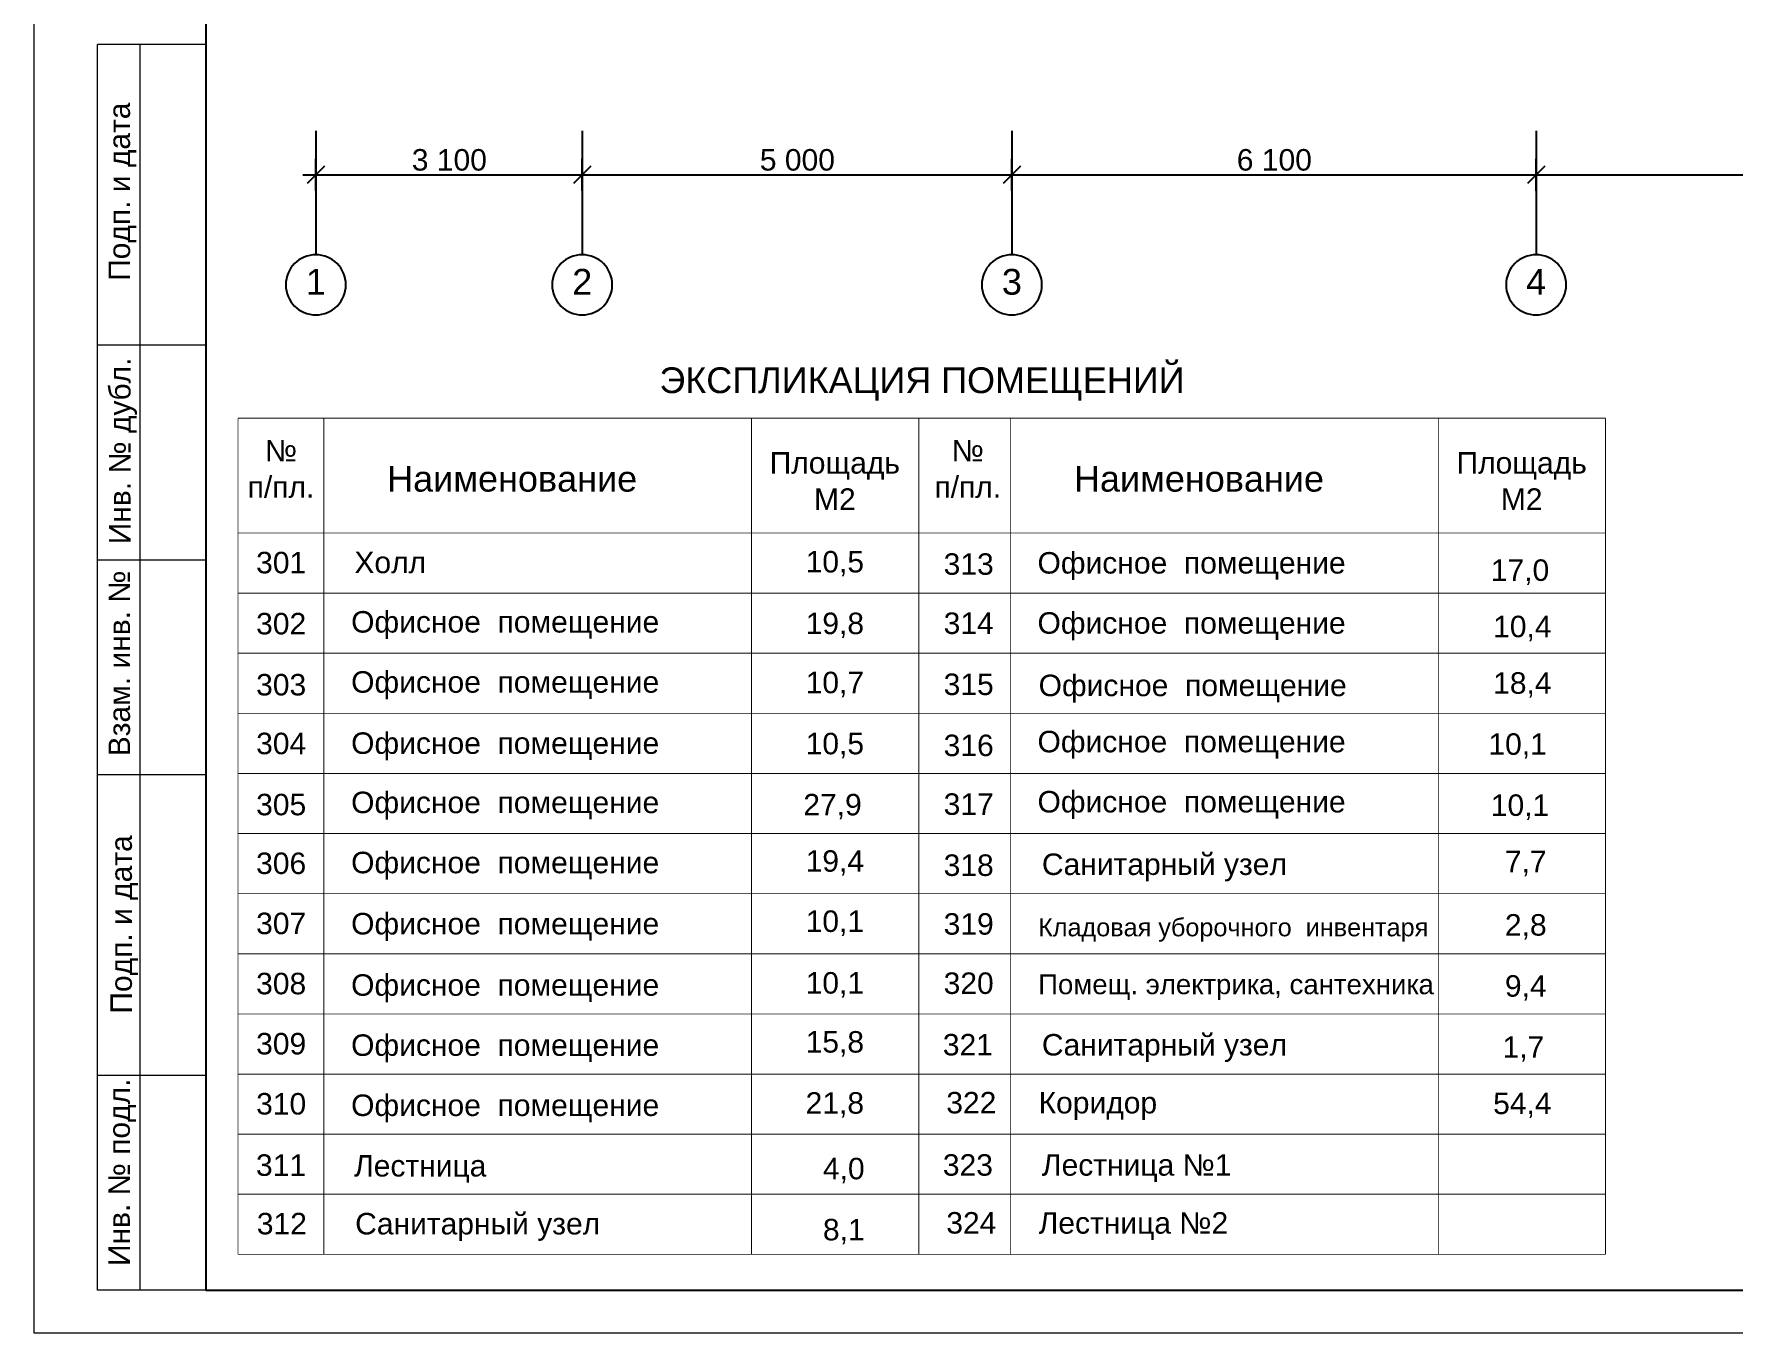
# Model space of a CAD drawing. Header units: millimetres. Extents: x 1781 to 2670, y 88 to 385.
# Drawn here: x 2250.5 to 2448.2, y 87.7 to 239 of the extents above; entities that cross this region are included whole.
import ezdxf
from ezdxf.enums import TextEntityAlignment as Align

# ---------------------------------------------------------------- set-up
doc = ezdxf.new("R2010")
doc.units = ezdxf.units.MM
doc.linetypes.add('DOUBLE_DASHED', pattern=[1093.611073, 529.166651, -211.666656, 141.111112, -211.666656])
for name, color, linetype in [('DIMENSIONS', 7, 'Continuous'), ('DOROGY', 7, 'Continuous'), ('TEXT_BLOCKS', 7, 'Continuous')]:
    doc.layers.add(name, color=color, linetype=linetype)
doc.styles.add('1', font='arial.ttf')

msp = doc.modelspace()

# ---------------------------------------------------------------- linework, layer by layer
at = {"linetype": 'Continuous', "lineweight": 20}
for p, q in [((2250.46, 87.72), (2250.46, 384.72)), ((2257.83, 92.72), (2257.83, 237.72)), ((2270.46, 237.72), (2257.83, 237.72)), ((2262.83, 92.72), (2262.83, 237.72)), ((2270.46, 202.72), (2257.83, 202.72)), ((2269.21, 177.72), (2257.83, 177.72)), ((2270.46, 177.72), (2257.83, 177.72)), ((2270.46, 152.72), (2257.83, 152.72)), ((2270.46, 117.72), (2257.83, 117.72)), ((2270.46, 92.72), (2257.83, 92.72)), ((2670.46, 87.72), (2250.46, 87.72))]:
    msp.add_line(p, q, dxfattribs=at)
for p, q in [((2270.46, 379.72), (2270.46, 92.72)), ((2270.46, 92.72), (2665.46, 92.72))]:
    msp.add_line(p, q)
at = {"layer": 'DIMENSIONS', "color": 7, "linetype": 'DOUBLE_DASHED'}
for p, q in [((2283.25, 227.67), (2283.25, 213.26)), ((2314.25, 227.67), (2314.25, 213.26)), ((2364.25, 227.67), (2364.25, 213.26)), ((2425.25, 227.67), (2425.25, 213.26))]:
    msp.add_line(p, q, dxfattribs=at)
at = {"layer": 'DIMENSIONS', "color": 7, "linetype": 'Continuous'}
for p, q in [((2284.25, 223.56), (2282.25, 221.56)), ((2283.25, 220.69), (2283.25, 224.44)), ((2315.25, 223.56), (2313.25, 221.56)), ((2314.25, 220.69), (2314.25, 224.44)), ((2365.25, 223.56), (2363.25, 221.56)), ((2364.25, 220.69), (2364.25, 224.44)), ((2426.25, 223.56), (2424.25, 221.56)), ((2425.25, 220.69), (2425.25, 224.44)), ((2281.75, 222.56), (2283.25, 222.56)), ((2283.25, 222.56), (2314.25, 222.56)), ((2314.25, 222.56), (2364.25, 222.56)), ((2364.25, 222.56), (2425.25, 222.56)), ((2425.25, 222.56), (2486.25, 222.56))]:
    msp.add_line(p, q, dxfattribs=at)
for centre, start, end in [((2283.25, 209.76), 0, 180), ((2314.25, 209.76), 0, 180), ((2364.25, 209.76), 0, 180), ((2425.25, 209.76), 0, 180), ((2283.25, 209.76), 180, 0), ((2314.25, 209.76), 180, 0), ((2364.25, 209.76), 180, 0), ((2425.25, 209.76), 180, 0)]:
    msp.add_arc(centre, 3.5, start, end, dxfattribs=at)
at = {"layer": 'DOROGY', "color": 7, "linetype": 'Continuous', "lineweight": 30, "const_width": 0.1}
for points in [[(2274.19, 96.88), (2274.19, 194.23)], [(2274.19, 194.23), (2433.33, 194.23)], [(2284.19, 96.88), (2284.19, 194.23)], [(2333.96, 96.88), (2333.96, 194.23)], [(2353.41, 194.23), (2353.41, 96.88)], [(2364.11, 96.88), (2364.11, 194.23)], [(2413.88, 96.88), (2413.88, 194.23)], [(2433.33, 194.23), (2433.33, 96.88)], [(2274.19, 180.87), (2433.33, 180.87)], [(2274.19, 173.87), (2433.33, 173.87)], [(2274.19, 166.87), (2433.33, 166.87)], [(2274.19, 159.87), (2433.33, 159.87)], [(2274.19, 152.87), (2433.33, 152.87)], [(2274.19, 145.87), (2433.33, 145.87)], [(2274.19, 138.87), (2433.33, 138.87)], [(2274.19, 131.87), (2433.33, 131.87)], [(2274.19, 124.87), (2433.33, 124.87)], [(2274.19, 117.87), (2433.33, 117.87)], [(2274.19, 110.87), (2433.33, 110.87)], [(2274.19, 103.88), (2433.33, 103.88)], [(2274.19, 96.88), (2433.33, 96.88)]]:
    msp.add_lwpolyline(points, dxfattribs=at)

# ---------------------------------------------------------------- texts
at = {"linetype": 'Continuous', "lineweight": 20, "style": '1'}
for s, p in [('Подп. и дата', (2261.63, 210.22)), ('Инв. № дубл.', (2261.69, 179.55)), ('Взам. инв. №', (2261.63, 154.87)), ('Подп. и дата', (2261.85, 124.91)), ('Инв. № подл.', (2261.61, 95.52))]:
    msp.add_text(s, height=2.5, rotation=90, dxfattribs=at).set_placement(p)
at = {"layer": 'DIMENSIONS', "color": 7, "lineweight": 0, "style": '1'}
for s, p in [('3\xa0100', (2294.42, 223.06)), ('5\xa0000', (2334.92, 223.06)), ('6\xa0100', (2390.42, 223.06))]:
    msp.add_text(s, height=2.5, dxfattribs=at).set_placement(p)
for s, p in [('1', (2283.25, 211.61)), ('2', (2314.25, 211.61)), ('3', (2364.25, 211.61)), ('4', (2425.25, 211.61))]:
    msp.add_text(s, height=3, dxfattribs=at).set_placement(p, align=Align.TOP_CENTER)
at = {"layer": 'TEXT_BLOCKS', "color": 7, "lineweight": 0, "style": '1'}
for s, height, p in [('ЭКСПЛИКАЦИЯ ПОМЕЩЕНИЙ', 3, (2323.23, 197.15)), ('Холл', 2.5, (2287.74, 176.19)), ('10,5', 2.5, (2340.25, 176.27)), ('Офисное  помещение', 2.5, (2367.23, 176.14)), ('17,0', 2.5, (2419.98, 175.29)), ('Офисное  помещение', 2.5, (2287.36, 169.27)), ('19,8', 2.5, (2340.25, 169.09)), ('Офисное  помещение', 2.5, (2367.23, 169.14)), ('10,4', 2.5, (2420.25, 168.73)), ('Офисное  помещение', 2.5, (2287.36, 162.27)), ('10,7', 2.5, (2340.25, 162.21)), ('Офисное  помещение', 2.5, (2367.36, 161.87)), ('18,4', 2.5, (2420.25, 162.15)), ('Офисное  помещение', 2.5, (2287.36, 155.15)), ('10,5', 2.5, (2340.25, 155.1)), ('Офисное  помещение', 2.5, (2367.23, 155.33)), ('10,1', 2.5, (2419.7, 155.04)), ('Офисное  помещение', 2.5, (2287.36, 148.25)), ('27,9', 2.5, (2339.98, 147.99)), ('Офисное  помещение', 2.5, (2367.23, 148.33)), ('10,1', 2.5, (2419.98, 147.93)), ('Офисное  помещение', 2.5, (2287.36, 141.25)), ('19,4', 2.5, (2340.25, 141.43)), ('Санитарный узел', 2.5, (2367.74, 141.05)), ('7,7', 2.5, (2421.62, 141.37)), ('Офисное  помещение', 2.5, (2287.36, 134.13)), ('10,1', 2.5, (2340.25, 134.42)), ('2,8', 2.5, (2421.62, 133.99)), ('Кладовая уборочного  инвентаря', 2.1, (2367.3, 133.91)), ('Офисное  помещение', 2.5, (2287.36, 126.99)), ('10,1', 2.5, (2340.25, 127.24)), ('Помещ. электрика, сантехника', 2.3, (2367.3, 127.17)), ('9,4', 2.5, (2421.62, 126.88)), ('Офисное  помещение', 2.5, (2287.36, 119.99)), ('15,8', 2.5, (2340.25, 120.37)), ('Санитарный узел', 2.5, (2367.74, 120.03)), ('1,7', 2.5, (2421.35, 119.77)), ('Офисное  помещение', 2.5, (2287.36, 112.99)), ('21,8', 2.5, (2340.25, 113.26)), ('Коридор', 2.5, (2367.36, 113.29)), ('54,4', 2.5, (2420.25, 113.21)), ('Лестница', 2.5, (2287.7, 105.94)), ('4,0', 2.5, (2342.26, 105.62)), ('Лестница №1', 2.5, (2367.74, 106.04)), ('Санитарный узел', 2.5, (2287.83, 99.2)), ('8,1', 2.5, (2342.26, 98.51)), ('Лестница №2', 2.5, (2367.36, 99.29))]:
    msp.add_text(s, height=height, dxfattribs=at).set_placement(p)
for s, p in [('№', (2279.2, 190.44)), ('№', (2359.12, 190.44)), ('п/пл.', (2279.2, 186.22)), ('п/пл.', (2359.12, 186.22))]:
    msp.add_text(s, height=2.5, dxfattribs=at).set_placement(p, align=Align.MIDDLE_CENTER)
for s, height, p in [('Площадь', 2.5, (2343.65, 187.78)), ('Площадь', 2.5, (2423.57, 187.78)), ('Наименование ', 3, (2306.68, 185.68)), ('Наименование ', 3, (2386.6, 185.68)), ('М2', 2.5, (2343.65, 183.56)), ('М2', 2.5, (2423.57, 183.56)), ('301', 2.5, (2279.22, 176.17)), ('313', 2.5, (2359.22, 176)), ('302', 2.5, (2279.22, 169.06)), ('314', 2.5, (2359.22, 169.11)), ('303', 2.5, (2279.22, 161.95)), ('315', 2.5, (2359.22, 162)), ('304', 2.5, (2279.22, 155.11)), ('316', 2.5, (2359.22, 154.89)), ('305', 2.5, (2279.22, 148)), ('317', 2.5, (2359.22, 148.05)), ('306', 2.5, (2279.22, 141.16)), ('318', 2.5, (2359.22, 140.94)), ('307', 2.5, (2279.22, 134.16)), ('319', 2.5, (2359.22, 134.1)), ('308', 2.5, (2279.22, 127.16)), ('320', 2.5, (2359.22, 127.2)), ('309', 2.5, (2279.22, 120.16)), ('321', 2.5, (2359.13, 120.04)), ('310', 2.5, (2279.22, 113.16)), ('322', 2.5, (2359.53, 113.29)), ('311', 2.5, (2279.2, 106.02)), ('323', 2.5, (2359.13, 106.04)), ('312', 2.5, (2279.3, 99.21)), ('324', 2.5, (2359.53, 99.3))]:
    msp.add_text(s, height=height, dxfattribs=at).set_placement(p, align=Align.CENTER)

doc.saveas('drawing.dxf')
